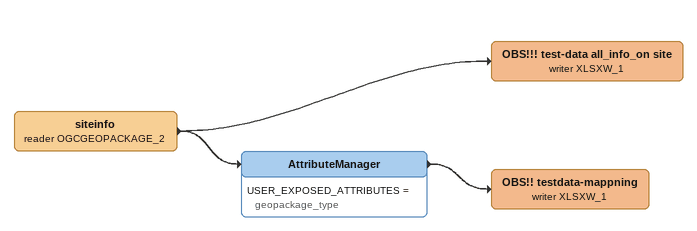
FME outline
siteinfo (reader OGCGEOPACKAGE_2)
    -> AttributeManager
    -> OBS!!! test-data all_info_on site (writer XLSXW_1)
OBS!!! test-data all_info_on site (writer XLSXW_1)
AttributeManager
    USER_EXPOSED_ATTRIBUTES = geopackage_type
    -> OBS!! testdata-mappning (writer XLSXW_1)
OBS!! testdata-mappning (writer XLSXW_1)
